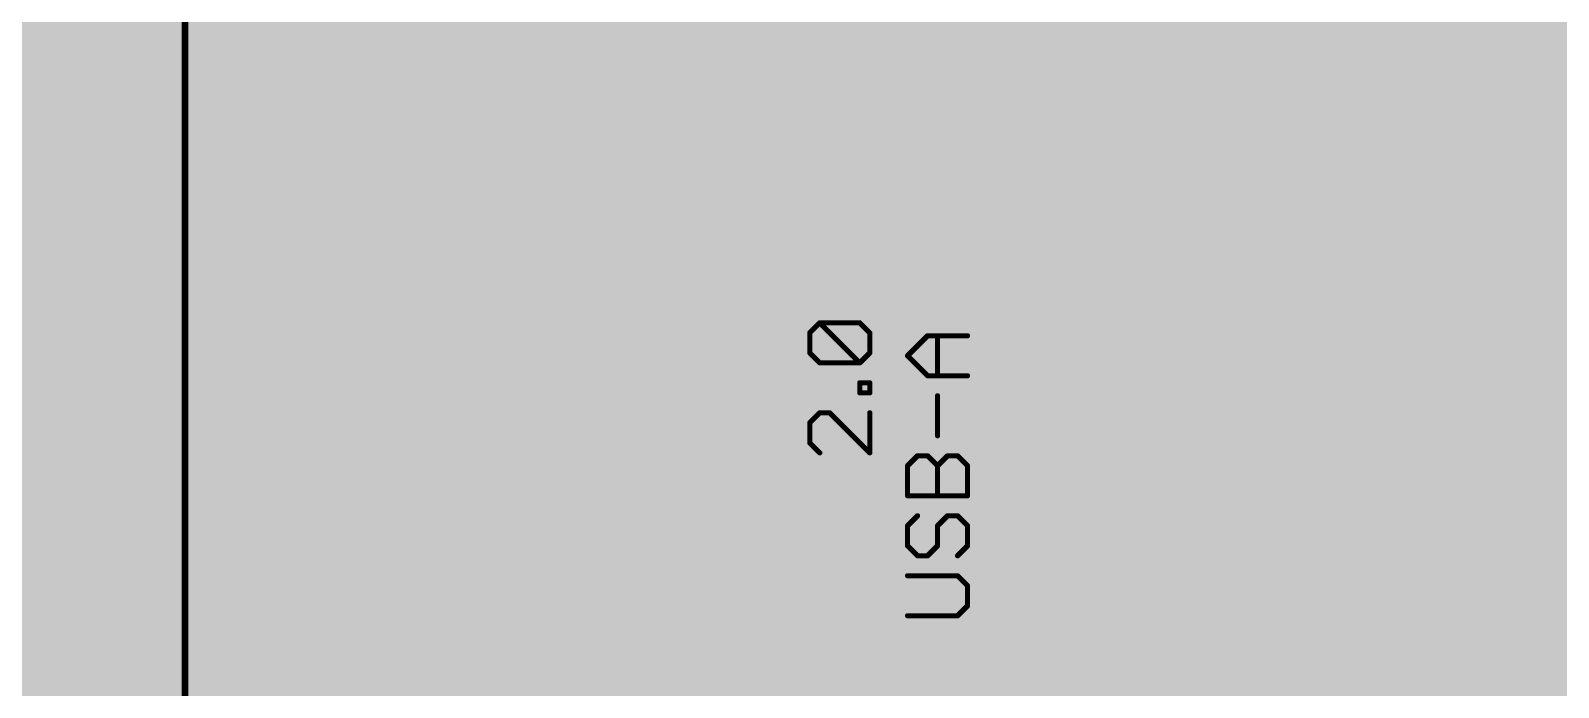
# Model space of a CAD drawing. Extents: x 0 to 10.8, y 0 to 6.1.
# Drawn here: x 4.087 to 5.259, y 0.629 to 1.133 of the extents above; entities that cross this region are included whole.
import ezdxf

# ---------------------------------------------------------------- set-up
doc = ezdxf.new("R2010")
doc.units = 0
for name, color, linetype in [('1', 22, 'CONTINUOUS'), ('16', 175, 'CONTINUOUS'), ('21', 253, 'CONTINUOUS'), ('25', 253, 'CONTINUOUS'), ('51', 253, 'CONTINUOUS')]:
    doc.layers.add(name, color=color, linetype=linetype)

# ---------------------------------------------------------------- blocks, each defined once
blk = doc.blocks.new('RECT')
blk.add_solid([(-0.5, -0.5), (0.5, -0.5), (-0.5, 0.5), (0.5, 0.5)])

msp = doc.modelspace()

# ---------------------------------------------------------------- linework, layer by layer
at = {"layer": '1'}
for points, const_width in [([(6.199547, 2.864701), (3.888843, 0.553996)], 0.016), ([(6.24, 2.85), (3.905, 0.515)], 0.032), ([(3.938059, 0.492906), (6.254701, 2.809547)], 0.016), ([(3.033996, 1.136), (4.470846, 1.136)], 0.016), ([(4.581154, 1.136), (7.514465, 1.136)], 0.016), ([(3.033996, 1.12), (4.454846, 1.12)], 0.016), ([(4.565154, 1.12), (7.514465, 1.12)], 0.016), ([(3.033996, 1.104), (4.438846, 1.104)], 0.016), ([(4.549154, 1.104), (7.514465, 1.104)], 0.016), ([(3.033996, 1.088), (4.422846, 1.088)], 0.016), ([(4.533154, 1.088), (7.514465, 1.088)], 0.016), ([(3.033996, 1.072), (4.406846, 1.072)], 0.016), ([(4.517154, 1.072), (7.514465, 1.072)], 0.016), ([(3.033996, 1.056), (4.390846, 1.056)], 0.016), ([(4.501154, 1.056), (7.514465, 1.056)], 0.016), ([(3.033996, 1.04), (4.374846, 1.04)], 0.016), ([(4.485154, 1.04), (7.514465, 1.04)], 0.016), ([(3.033996, 1.024), (4.358846, 1.024)], 0.016), ([(4.469154, 1.024), (7.514465, 1.024)], 0.016), ([(3.033996, 1.008), (4.342846, 1.008)], 0.016), ([(4.453154, 1.008), (7.514465, 1.008)], 0.016), ([(3.033996, 0.992), (4.326846, 0.992)], 0.016), ([(4.437154, 0.992), (7.514465, 0.992)], 0.016), ([(3.033996, 0.976), (4.310846, 0.976)], 0.016), ([(4.421154, 0.976), (7.514465, 0.976)], 0.016), ([(3.033996, 0.96), (4.294846, 0.96)], 0.016), ([(4.405154, 0.96), (7.514465, 0.96)], 0.016), ([(3.033996, 0.944), (4.278846, 0.944)], 0.016), ([(4.389154, 0.944), (7.514465, 0.944)], 0.016), ([(3.033996, 0.928), (4.262846, 0.928)], 0.016), ([(4.373154, 0.928), (7.514465, 0.928)], 0.016), ([(3.033996, 0.912), (4.246846, 0.912)], 0.016), ([(4.357154, 0.912), (7.514465, 0.912)], 0.016), ([(3.033996, 0.896), (4.230846, 0.896)], 0.016), ([(4.341154, 0.896), (7.514465, 0.896)], 0.016), ([(3.033996, 0.88), (4.214846, 0.88)], 0.016), ([(4.325154, 0.88), (7.514465, 0.88)], 0.016), ([(3.033996, 0.864), (4.198846, 0.864)], 0.016), ([(4.309154, 0.864), (7.514465, 0.864)], 0.016), ([(3.033996, 0.848), (4.182846, 0.848)], 0.016), ([(4.293154, 0.848), (7.514465, 0.848)], 0.016), ([(3.033996, 0.832), (4.166846, 0.832)], 0.016), ([(4.277154, 0.832), (7.518567, 0.832)], 0.016), ([(3.033996, 0.816), (4.150846, 0.816)], 0.016), ([(4.261154, 0.816), (7.52285, 0.816)], 0.016), ([(3.033996, 0.8), (4.134846, 0.8)], 0.016), ([(4.245154, 0.8), (7.530524, 0.8)], 0.016), ([(3.033996, 0.784), (4.118846, 0.784)], 0.016), ([(4.229154, 0.784), (7.539764, 0.784)], 0.016), ([(3.033996, 0.768), (4.102846, 0.768)], 0.016), ([(4.213154, 0.768), (7.55337, 0.768)], 0.016), ([(3.033996, 0.752), (4.086846, 0.752)], 0.016), ([(4.197154, 0.752), (7.56937, 0.752)], 0.016), ([(4.181154, 0.736), (7.59687, 0.736)], 0.016), ([(4.165154, 0.72), (7.728902, 0.72)], 0.016), ([(4.149154, 0.704), (7.74613, 0.704)], 0.016), ([(4.133154, 0.688), (7.773843, 0.688)], 0.016), ([(4.117154, 0.672), (7.809949, 0.672)], 0.016), ([(4.101154, 0.656), (7.782098, 0.656)], 0.016), ([(4.085154, 0.64), (7.769189, 0.64)], 0.016), ([(4.069154, 0.624), (7.762087, 0.624)], 0.016)]:
    msp.add_lwpolyline(points, dxfattribs=dict(at, const_width=const_width))
at = {"layer": '1', "const_width": 0.008}
for points in [[(4.470846, 1.132, 1), (4.470846, 1.14)], [(4.581154, 1.14, 1), (4.581154, 1.132)], [(4.454846, 1.116, 1), (4.454846, 1.124)], [(4.565154, 1.124, 1), (4.565154, 1.116)], [(4.438846, 1.1, 1), (4.438846, 1.108)], [(4.549154, 1.108, 1), (4.549154, 1.1)], [(4.422846, 1.084, 1), (4.422846, 1.092)], [(4.533154, 1.092, 1), (4.533154, 1.084)], [(4.406846, 1.068, 1), (4.406846, 1.076)], [(4.517154, 1.076, 1), (4.517154, 1.068)], [(4.390846, 1.052, 1), (4.390846, 1.06)], [(4.501154, 1.06, 1), (4.501154, 1.052)], [(4.374846, 1.036, 1), (4.374846, 1.044)], [(4.485154, 1.044, 1), (4.485154, 1.036)], [(4.358846, 1.02, 1), (4.358846, 1.028)], [(4.469154, 1.028, 1), (4.469154, 1.02)], [(4.342846, 1.004, 1), (4.342846, 1.012)], [(4.453154, 1.012, 1), (4.453154, 1.004)], [(4.326846, 0.988, 1), (4.326846, 0.996)], [(4.437154, 0.996, 1), (4.437154, 0.988)], [(4.310846, 0.972, 1), (4.310846, 0.98)], [(4.421154, 0.98, 1), (4.421154, 0.972)], [(4.294846, 0.956, 1), (4.294846, 0.964)], [(4.405154, 0.964, 1), (4.405154, 0.956)], [(4.278846, 0.94, 1), (4.278846, 0.948)], [(4.389154, 0.948, 1), (4.389154, 0.94)], [(4.262846, 0.924, 1), (4.262846, 0.932)], [(4.373154, 0.932, 1), (4.373154, 0.924)], [(4.246846, 0.908, 1), (4.246846, 0.916)], [(4.357154, 0.916, 1), (4.357154, 0.908)], [(4.230846, 0.892, 1), (4.230846, 0.9)], [(4.341154, 0.9, 1), (4.341154, 0.892)], [(4.214846, 0.876, 1), (4.214846, 0.884)], [(4.325154, 0.884, 1), (4.325154, 0.876)], [(4.198846, 0.86, 1), (4.198846, 0.868)], [(4.309154, 0.868, 1), (4.309154, 0.86)], [(4.182846, 0.844, 1), (4.182846, 0.852)], [(4.293154, 0.852, 1), (4.293154, 0.844)], [(4.166846, 0.828, 1), (4.166846, 0.836)], [(4.277154, 0.836, 1), (4.277154, 0.828)], [(4.150846, 0.812, 1), (4.150846, 0.82)], [(4.261154, 0.82, 1), (4.261154, 0.812)], [(4.134846, 0.796, 1), (4.134846, 0.804)], [(4.245154, 0.804, 1), (4.245154, 0.796)], [(4.118846, 0.78, 1), (4.118846, 0.788)], [(4.229154, 0.788, 1), (4.229154, 0.78)], [(4.102846, 0.764, 1), (4.102846, 0.772)], [(4.213154, 0.772, 1), (4.213154, 0.764)], [(4.086846, 0.748, 1), (4.086846, 0.756)], [(4.197154, 0.756, 1), (4.197154, 0.748)], [(4.181154, 0.74, 1), (4.181154, 0.732)], [(4.165154, 0.724, 1), (4.165154, 0.716)], [(4.149154, 0.708, 1), (4.149154, 0.7)], [(4.133154, 0.692, 1), (4.133154, 0.684)], [(4.117154, 0.676, 1), (4.117154, 0.668)], [(4.101154, 0.66, 1), (4.101154, 0.652)], [(4.085154, 0.644, 1), (4.085154, 0.636)]]:
    msp.add_lwpolyline(points, format="xyb", dxfattribs=at)
at = {"layer": '16', "const_width": 0.016}
for points in [[(1.996154, 1.136), (8.766, 1.136)], [(1.980154, 1.12), (8.766, 1.12)], [(1.964154, 1.104), (8.766, 1.104)], [(1.948154, 1.088), (8.766, 1.088)], [(1.932154, 1.072), (8.766, 1.072)], [(1.916154, 1.056), (8.766, 1.056)], [(1.900154, 1.04), (8.766, 1.04)], [(1.884154, 1.024), (8.766, 1.024)], [(1.868154, 1.008), (8.766, 1.008)], [(1.852154, 0.992), (8.766, 0.992)], [(1.836154, 0.976), (8.766, 0.976)], [(1.820154, 0.96), (8.766, 0.96)], [(1.804154, 0.944), (8.766, 0.944)], [(1.788154, 0.928), (8.766, 0.928)], [(1.772154, 0.912), (8.766, 0.912)], [(1.756154, 0.896), (8.766, 0.896)], [(1.740154, 0.88), (7.792705, 0.88)], [(1.78411, 0.864), (7.775925, 0.864)], [(1.798039, 0.848), (7.766815, 0.848)], [(1.804035, 0.832), (7.761028, 0.832)], [(1.804035, 0.816), (7.761028, 0.816)], [(1.79822, 0.8), (7.763587, 0.8)], [(1.784555, 0.784), (7.770217, 0.784)], [(1.776315, 0.768), (7.784142, 0.768)], [(2.052693, 0.752), (7.812539, 0.752)], [(2.068693, 0.736), (8.828843, 0.736)], [(2.084693, 0.72), (8.844843, 0.72)], [(2.23674, 0.704), (8.860843, 0.704)], [(2.247437, 0.688), (8.876843, 0.688)], [(2.204937, 0.672), (7.809949, 0.672)], [(2.248579, 0.656), (7.782098, 0.656)], [(2.240043, 0.64), (7.769189, 0.64)], [(2.215083, 0.624), (7.762087, 0.624)]]:
    msp.add_lwpolyline(points, dxfattribs=at)
at = {"layer": '21', "const_width": 0.005}
msp.add_lwpolyline([(4.205512, 0.358661), (4.205512, 3.705118)], dxfattribs=at)
at = {"layer": '25', "const_width": 0.002}
for points in [[(4.684131, 0.901664, 1), (4.685546, 0.90025)], [(4.685839, 0.900957, 1), (4.683839, 0.900957)], [(4.692512, 0.90963, 1), (4.692512, 0.90763)], [(4.693219, 0.909337, 1), (4.691805, 0.907923)], [(4.693219, 0.907923, 1), (4.691805, 0.909337)], [(4.723912, 0.909337, 1), (4.722497, 0.907923)], [(4.723205, 0.90763, 1), (4.723205, 0.90963)], [(4.731874, 0.900957, 1), (4.729874, 0.900957)], [(4.730167, 0.90025, 1), (4.731581, 0.901664)], [(4.775185, 0.89972, 1), (4.775185, 0.89772)], [(4.775892, 0.898013, 1), (4.774478, 0.899428)], [(4.783858, 0.89872, 1), (4.781858, 0.89872)], [(4.805874, 0.89772, 1), (4.805874, 0.89972)], [(4.685546, 0.886318, 1), (4.684132, 0.884903)], [(4.683839, 0.88561, 1), (4.685839, 0.88561)], [(4.692512, 0.878941, 1), (4.692512, 0.876941)], [(4.691805, 0.877234, 1), (4.693219, 0.878648)], [(4.722498, 0.878648, 1), (4.723912, 0.877234)], [(4.722498, 0.877234, 1), (4.723912, 0.878648)], [(4.723205, 0.876941, 1), (4.723205, 0.878941)], [(4.729874, 0.88561, 1), (4.731874, 0.88561)], [(4.731581, 0.884903, 1), (4.730167, 0.886317)], [(4.759131, 0.884081, 1), (4.760546, 0.882667)], [(4.760546, 0.884081, 1), (4.759132, 0.882667)], [(4.775185, 0.869031, 1), (4.775185, 0.867031)], [(4.774478, 0.867324, 1), (4.775892, 0.868739)], [(4.781858, 0.868031, 1), (4.783858, 0.868031)], [(4.805874, 0.867031, 1), (4.805874, 0.869031)], [(4.724205, 0.862594, 1), (4.722205, 0.862594)], [(4.723205, 0.863594, 1), (4.723205, 0.861594)], [(4.723205, 0.855925, 1), (4.723205, 0.853925)], [(4.722205, 0.854925, 1), (4.724205, 0.854925)], [(4.731874, 0.862594, 1), (4.729874, 0.862594)], [(4.729874, 0.854925, 1), (4.731874, 0.854925)], [(4.730874, 0.861594, 1), (4.730874, 0.863594)], [(4.730874, 0.853925, 1), (4.730874, 0.855925)], [(4.783858, 0.852685, 1), (4.781858, 0.852685)], [(4.684131, 0.832613, 1), (4.685546, 0.831198)], [(4.685839, 0.831906, 1), (4.683839, 0.831906)], [(4.692512, 0.840579, 1), (4.692512, 0.838579)], [(4.693219, 0.838872, 1), (4.691805, 0.840286)], [(4.700892, 0.840286, 1), (4.699478, 0.838872)], [(4.700185, 0.838579, 1), (4.700185, 0.840579)], [(4.731874, 0.839579, 1), (4.729874, 0.839579)], [(4.781858, 0.821996, 1), (4.783858, 0.821996)], [(4.685546, 0.817266, 1), (4.684132, 0.815852)], [(4.683839, 0.816559, 1), (4.685839, 0.816559)], [(4.691805, 0.808182, 1), (4.693219, 0.809597)], [(4.729874, 0.80889, 1), (4.731874, 0.80889)], [(4.730167, 0.808183, 1), (4.731581, 0.809597)], [(4.759131, 0.799683, 1), (4.760546, 0.798269)], [(4.760839, 0.798976, 1), (4.758839, 0.798976)], [(4.767512, 0.80765, 1), (4.767512, 0.80565)], [(4.768219, 0.805942, 1), (4.766805, 0.807357)], [(4.775892, 0.807357, 1), (4.774478, 0.805942)], [(4.775185, 0.80565, 1), (4.775185, 0.80765)], [(4.783858, 0.798976, 1), (4.781858, 0.798976)], [(4.782151, 0.799683, 1), (4.783565, 0.798269)], [(4.782151, 0.798269, 1), (4.783565, 0.799683)], [(4.790531, 0.80765, 1), (4.790531, 0.80565)], [(4.791239, 0.805942, 1), (4.789824, 0.807357)], [(4.798912, 0.807357, 1), (4.797497, 0.805943)], [(4.798205, 0.80565, 1), (4.798205, 0.80765)], [(4.806874, 0.798976, 1), (4.804874, 0.798976)], [(4.805167, 0.798269, 1), (4.806581, 0.799683)], [(4.759839, 0.776961, 1), (4.759839, 0.774961)], [(4.758839, 0.775961, 1), (4.760839, 0.775961)], [(4.781858, 0.775961, 1), (4.783858, 0.775961)], [(4.804874, 0.775961, 1), (4.806874, 0.775961)], [(4.805874, 0.774961, 1), (4.805874, 0.776961)], [(4.768219, 0.759907, 1), (4.766805, 0.761321)], [(4.790531, 0.761614, 1), (4.790531, 0.759614)], [(4.791239, 0.759907, 1), (4.789824, 0.761321)], [(4.798912, 0.761321, 1), (4.797497, 0.759907)], [(4.798205, 0.759614, 1), (4.798205, 0.761614)], [(4.759131, 0.753648, 1), (4.760546, 0.752234)], [(4.760839, 0.752941, 1), (4.758839, 0.752941)], [(4.783858, 0.752941, 1), (4.781858, 0.752941)], [(4.782151, 0.753648, 1), (4.783565, 0.752234)], [(4.806874, 0.752941, 1), (4.804874, 0.752941)], [(4.805167, 0.752234, 1), (4.806581, 0.753648)], [(4.760546, 0.738302, 1), (4.759132, 0.736887)], [(4.758839, 0.737594, 1), (4.760839, 0.737594)], [(4.781858, 0.737594, 1), (4.783858, 0.737594)], [(4.783565, 0.736887, 1), (4.782151, 0.738302)], [(4.804874, 0.737594, 1), (4.806874, 0.737594)], [(4.806581, 0.736887, 1), (4.805167, 0.738302)], [(4.767512, 0.730925, 1), (4.767512, 0.728925)], [(4.766805, 0.729218, 1), (4.768219, 0.730632)], [(4.774478, 0.730632, 1), (4.775892, 0.729218)], [(4.775185, 0.728925, 1), (4.775185, 0.730925)], [(4.797498, 0.730632, 1), (4.798912, 0.729218)], [(4.759839, 0.715579, 1), (4.759839, 0.713579)], [(4.798912, 0.715286, 1), (4.797497, 0.713872)], [(4.798205, 0.713579, 1), (4.798205, 0.715579)], [(4.806874, 0.706906, 1), (4.804874, 0.706906)], [(4.805167, 0.706199, 1), (4.806581, 0.707612)], [(4.804874, 0.691559, 1), (4.806874, 0.691559)], [(4.806581, 0.690852, 1), (4.805167, 0.692266)], [(4.759839, 0.68489, 1), (4.759839, 0.68289)], [(4.797498, 0.684597, 1), (4.798912, 0.683183)], [(4.798205, 0.68289, 1), (4.798205, 0.68489)]]:
    msp.add_lwpolyline(points, format="xyb", dxfattribs=at)
at = {"layer": '25', "const_width": 0.004}
for points in [[(4.684839, 0.900957), (4.692512, 0.90863)], [(4.684839, 0.88561), (4.684839, 0.900957)], [(4.692512, 0.90863), (4.723205, 0.90863)], [(4.723205, 0.877941), (4.692512, 0.90863)], [(4.723205, 0.90863), (4.730874, 0.900957)], [(4.730874, 0.900957), (4.730874, 0.88561)], [(4.759839, 0.883374), (4.775185, 0.89872)], [(4.775185, 0.89872), (4.805874, 0.89872)], [(4.782858, 0.868031), (4.782858, 0.89872)], [(4.692512, 0.877941), (4.684839, 0.88561)], [(4.723205, 0.877941), (4.692512, 0.877941)], [(4.730874, 0.88561), (4.723205, 0.877941)], [(4.775185, 0.868031), (4.759839, 0.883374)], [(4.805874, 0.868031), (4.775185, 0.868031)], [(4.723205, 0.854925), (4.723205, 0.862594)], [(4.723205, 0.862594), (4.730874, 0.862594)], [(4.730874, 0.854925), (4.723205, 0.854925)], [(4.730874, 0.862594), (4.730874, 0.854925)], [(4.782858, 0.821996), (4.782858, 0.852685)], [(4.692512, 0.839579), (4.684839, 0.831906)], [(4.684839, 0.831906), (4.684839, 0.816559)], [(4.700185, 0.839579), (4.692512, 0.839579)], [(4.730874, 0.80889), (4.700185, 0.839579)], [(4.730874, 0.839579), (4.730874, 0.80889)], [(4.684839, 0.816559), (4.692512, 0.80889)], [(4.759839, 0.798976), (4.767512, 0.80665)], [(4.759839, 0.775961), (4.759839, 0.798976)], [(4.767512, 0.80665), (4.775185, 0.80665)], [(4.775185, 0.80665), (4.782858, 0.798976)], [(4.782858, 0.798976), (4.790531, 0.80665)], [(4.782858, 0.775961), (4.782858, 0.798976)], [(4.790531, 0.80665), (4.798205, 0.80665)], [(4.798205, 0.80665), (4.805874, 0.798976)], [(4.805874, 0.798976), (4.805874, 0.775961)], [(4.805874, 0.775961), (4.759839, 0.775961)], [(4.767512, 0.760614), (4.759839, 0.752941)], [(4.782858, 0.752941), (4.790531, 0.760614)], [(4.790531, 0.760614), (4.798205, 0.760614)], [(4.798205, 0.760614), (4.805874, 0.752941)], [(4.759839, 0.752941), (4.759839, 0.737594)], [(4.782858, 0.737594), (4.782858, 0.752941)], [(4.805874, 0.752941), (4.805874, 0.737594)], [(4.759839, 0.737594), (4.767512, 0.729925)], [(4.775185, 0.729925), (4.782858, 0.737594)], [(4.805874, 0.737594), (4.798205, 0.729925)], [(4.767512, 0.729925), (4.775185, 0.729925)], [(4.798205, 0.714579), (4.759839, 0.714579)], [(4.805874, 0.706906), (4.798205, 0.714579)], [(4.805874, 0.691559), (4.805874, 0.706906)], [(4.798205, 0.68389), (4.805874, 0.691559)], [(4.759839, 0.68389), (4.798205, 0.68389)]]:
    msp.add_lwpolyline(points, dxfattribs=at)

# ---------------------------------------------------------------- block references
at = {"layer": '51', "xscale": 0.69685, "yscale": 0.574803, "rotation": 90}
for p in [(4.559843, 0.588976), (5.264567, 0.588976)]:
    msp.add_blockref('RECT', p, dxfattribs=at)

doc.saveas('drawing.dxf')
